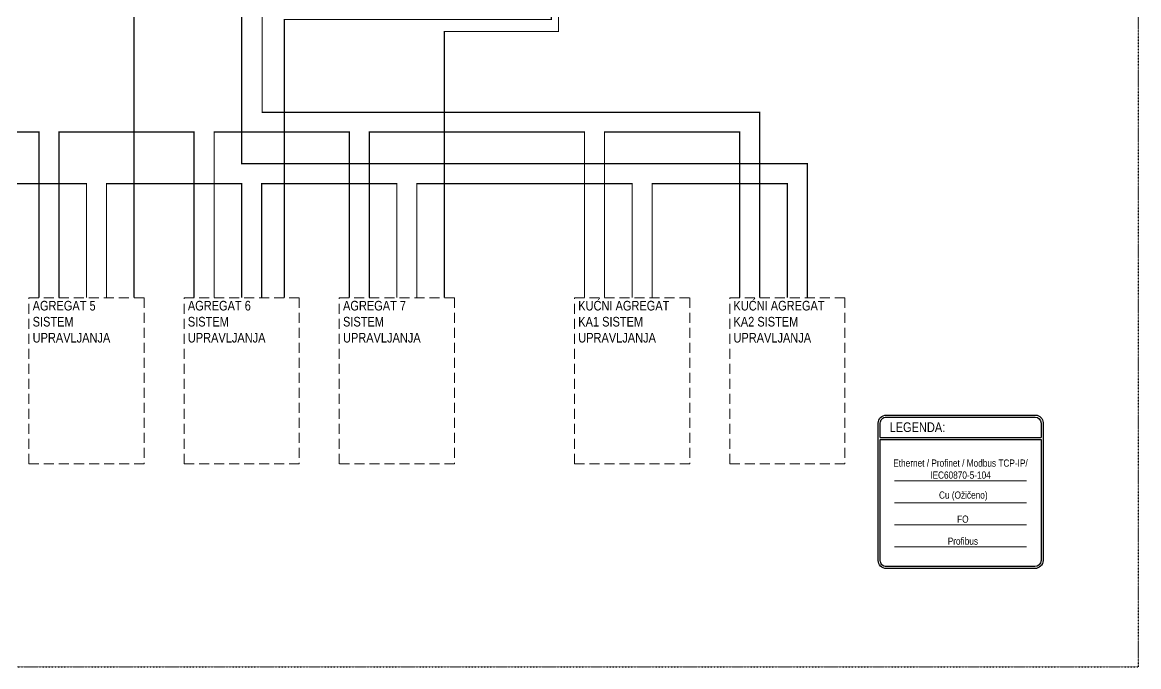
# Model space of a CAD drawing. Header units: inches. Extents: x 0 to 92454, y -34894 to 11.
# Drawn here: x 69633 to 72421, y -34894 to -33284 of the extents above; entities that cross this region are included whole.
import ezdxf

# ---------------------------------------------------------------- set-up
doc = ezdxf.new("R2010")
doc.units = ezdxf.units.IN
doc.header["$MEASUREMENT"] = 0
doc.linetypes.add('ACAD_ISO03W100', pattern=[30, 12, -18])
doc.linetypes.add('HIDDEN', pattern=[0.375, 0.25, -0.125])
doc.layers.add('no_plot', color=7, linetype='Continuous', true_color=0xe600e6, plot=False)
doc.layers.add('SI-General', color=7, linetype='Continuous', lineweight=5)
for name, color, linetype, lineweight, true_color in [('SI-TOPOLOGY-Cu', 7, 'Continuous', 13, 0xef9206), ('SI-TOPOLOGY-Ethernet', 7, 'Continuous', 13, 0x3cf000), ('SI-TOPOLOGY-FO-sm', 7, 'Continuous', 13, 0xff7f7f), ('SI-TOPOLOGY-Profibus', 7, 'Continuous', 13, 0xf708af)]:
    doc.layers.add(name, color=color, linetype=linetype, lineweight=lineweight, true_color=true_color)
doc.styles.add('OPIS', font='ARIALN.TTF')

# ---------------------------------------------------------------- blocks, each defined once
blk = doc.blocks.new('LEGEND')
for p, q in [((5, -56.1), (406.6, -56.1)), ((5, -61.1), (406.6, -61.1))]:
    blk.add_line(p, q)
at = {"ltscale": 100}
blk.add_lwpolyline([(20, 0.1), (392.7, 0.1, -0.405988), (411.5, -18.8), (411.5, -363.2, -0.423349), (390.9, -383.2), (20, -383.2, -0.411694), (0, -363.2), (0, -19.9, -0.414214)], format="xyb", close=True, dxfattribs=at)
for points in [[(5, -56.1), (5, -19.9, -0.414214), (20, -4.9), (391.6, -4.9, -0.41295), (406.6, -19.9), (406.6, -56.1)], [(406.6, -61.1), (406.6, -363.2, -0.390218), (390.9, -378.2), (20, -378.2, -0.429818), (5, -363.2), (5, -61.1)]]:
    blk.add_lwpolyline(points, format="xyb", dxfattribs=at)
at = {"insert": (28.3, -18.2), "char_height": 20, "width": 300, "attachment_point": 1, "style": 'OPIS'}
blk.add_mtext('{\\fArial Narrow|b0|i0|c238|p34;\\H1.2x;LEGENDA:}', dxfattribs=at)

msp = doc.modelspace()

# ---------------------------------------------------------------- linework, layer by layer
at = {"layer": 'no_plot', "linetype": 'ACAD_ISO03W100', "ltscale": 0.01}
msp.add_lwpolyline([(67578.3, -34894.2), (72421, -34894.2), (72421, -31674.6), (67578.3, -31674.6)], close=True, dxfattribs=at)
at = {"layer": 'SI-General', "color": 0, "linetype": 'HIDDEN', "ltscale": 100}
for points in [[(69649, -33972.6), (69936.6, -33972.6), (69936.6, -34387.4), (69649, -34387.4)], [(70036.6, -33972.6), (70324.3, -33972.6), (70324.3, -34387.4), (70036.6, -34387.4)], [(70424.3, -33972.6), (70711.9, -33972.6), (70711.9, -34387.4), (70424.3, -34387.4)], [(71011.9, -33972.6), (71299.5, -33972.6), (71299.5, -34387.4), (71011.9, -34387.4)], [(71399.5, -33972.6), (71687.2, -33972.6), (71687.2, -34387.4), (71399.5, -34387.4)]]:
    msp.add_lwpolyline(points, close=True, dxfattribs=at)
at = {"layer": 'SI-TOPOLOGY-Cu', "const_width": 3}
msp.add_lwpolyline([(71810.6, -34484.8), (72141.4, -34484.8)], dxfattribs=at)
at = {"layer": 'SI-TOPOLOGY-Ethernet', "const_width": 3}
msp.add_lwpolyline([(71810.6, -34429.8), (72141.4, -34429.8)], dxfattribs=at)
at = {"layer": 'SI-TOPOLOGY-FO-sm', "linetype": 'ACAD_ISO03W100', "ltscale": 0.01, "const_width": 3, "flags": 128}
for points in [[(71593.3, -33972.6), (71593.3, -33637.5), (70180.4, -33637.5), (70180.4, -32566.4)], [(71474.5, -33972.6), (71474.5, -33509.3), (70231.7, -33509.3), (70231.7, -32566.4)], [(70936.3, -32765.8), (70936.3, -33247.3), (69911.6, -33247.3), (69911.6, -33972.6)], [(70954, -32765.8), (70954, -33277.3), (70286.9, -33277.3), (70286.9, -33972.6)], [(70971.7, -32765.8), (70971.7, -33307.3), (70686.9, -33307.3), (70686.9, -33972.6)], [(69336.4, -33972.6), (69336.4, -33558.6), (69674, -33558.6), (69674, -33972.6)], [(69724, -33972.6), (69724, -33558.6), (70061.6, -33558.6), (70061.6, -33972.6)], [(70111.6, -33972.6), (70111.6, -33558.6), (70449.3, -33558.6), (70449.3, -33972.6)], [(70499.3, -33972.6), (70499.3, -33558.6), (71036.9, -33558.6), (71036.9, -33972.6)], [(71086.9, -33972.6), (71086.9, -33558.6), (71424.5, -33558.6), (71424.5, -33972.6)], [(69455.2, -33972.6), (69455.2, -33687.5), (69792.8, -33687.5), (69792.8, -33972.6)], [(69842.8, -33972.6), (69842.8, -33687.5), (70180.4, -33687.5), (70180.4, -33972.6)], [(70230.4, -33972.6), (70230.4, -33687.5), (70568.1, -33687.5), (70568.1, -33972.6)], [(70618.1, -33972.6), (70618.1, -33687.5), (71155.7, -33687.5), (71155.7, -33972.6)], [(71205.7, -33972.6), (71205.7, -33687.5), (71543.3, -33687.5), (71543.3, -33972.6)]]:
    msp.add_lwpolyline(points, dxfattribs=at)
at = {"layer": 'SI-TOPOLOGY-FO-sm', "const_width": 3}
msp.add_lwpolyline([(71810.6, -34539.8), (72141.4, -34539.8)], dxfattribs=at)
at = {"layer": 'SI-TOPOLOGY-Profibus', "const_width": 3}
msp.add_lwpolyline([(71810.6, -34594.8), (72141.4, -34594.8)], dxfattribs=at)

# ---------------------------------------------------------------- block references
at = {"color": 0}
msp.add_blockref('LEGEND', (71770.6, -34265.7), dxfattribs=at)

# ---------------------------------------------------------------- texts
at = {"layer": 'SI-General', "color": 0, "style": 'OPIS'}
for s, insert, char_height, width, attachment_point in [('{\\fArial Narrow|b0|i0|c238|p34;\\H1.2x;AGREGAT\\fArial Narrow|b0|i0|c0|p34; \\fArial Narrow|b0|i0|c238|p34;5\\fArial Narrow|b0|i0|c0|p34; \\fArial Narrow|b0|i0|c238|p34;       SISTEM   UPRAVLJANJA}', (69658.3, -33980.3), 20, 311.164, 1), ('{\\fArial Narrow|b0|i0|c238|p34;\\H1.2x;AGREGAT\\fArial Narrow|b0|i0|c0|p34; \\fArial Narrow|b0|i0|c238|p34;6        SISTEM   UPRAVLJANJA}', (70046, -33980.3), 20, 311.164, 1), ('{\\fArial Narrow|b0|i0|c238|p34;\\H1.2x;AGREGAT\\fArial Narrow|b0|i0|c0|p34; \\fArial Narrow|b0|i0|c238|p34;7\\fArial Narrow|b0|i0|c0|p34; \\fArial Narrow|b0|i0|c238|p34;       SISTEM   UPRAVLJANJA}', (70433.6, -33980.3), 20, 311.164, 1), ('{\\fArial Narrow|b0|i0|c238|p34;\\H1.2x;KUĆNI AGREGAT\\fArial Narrow|b0|i0|c0|p34; \\fArial Narrow|b0|i0|c238|p34;     \\fArial Narrow|b0|i0|c0|p34;KA\\fArial Narrow|b0|i0|c238|p34;1\\fArial Narrow|b0|i0|c0|p34; S\\fArial Narrow|b0|i0|c238|p34;I\\fArial Narrow|b0|i0|c0|p34;STEM\\fArial Narrow|b0|i0|c238|p34; UPRAVLJANJA}', (71021.2, -33980.3), 20, 311.164, 1), ('{\\fArial Narrow|b0|i0|c238|p34;\\H1.2x;KUĆNI AGREGAT\\fArial Narrow|b0|i0|c0|p34; \\fArial Narrow|b0|i0|c238|p34;    \\fArial Narrow|b0|i0|c0|p34;KA2 S\\fArial Narrow|b0|i0|c238|p34;I\\fArial Narrow|b0|i0|c0|p34;STEM\\fArial Narrow|b0|i0|c238|p34; UPRAVLJANJA}', (71408.9, -33980.3), 20, 311.164, 1), ('{\\C256;Ethernet / Profinet / Modbus TCP-IP/\\P}IEC60870-5-104', (71976, -34424.8), 18, 342.222, 8), ('Cu ({\\fArial Narrow|b0|i0|c238|p34;Ožičeno})', (71983, -34479.8), 18, 366.797, 8), ('FO', (71981.9, -34534.8), 18, 370.047, 8), ('Profibus', (71981.9, -34589.8), 18, 370.047, 8)]:
    msp.add_mtext(s, dxfattribs=dict(at, insert=insert, char_height=char_height, width=width, attachment_point=attachment_point))

doc.saveas('drawing.dxf')
